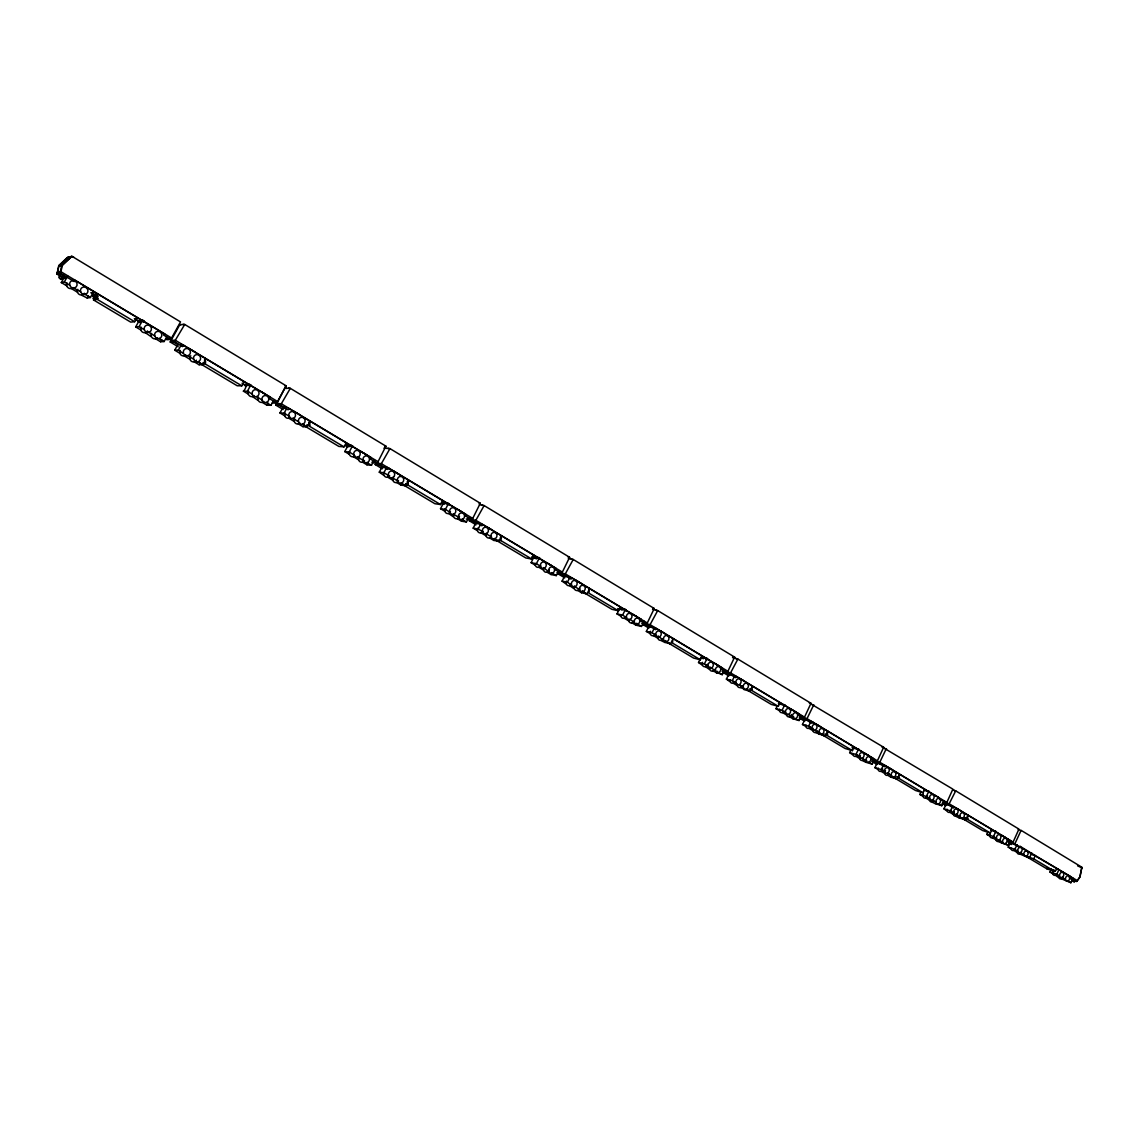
<?xml version="1.0" encoding="UTF-8"?>
<svg xmlns="http://www.w3.org/2000/svg" width="1139" height="1139" viewBox="0 0 1139 1139"><rect width="100%" height="100%" fill="white"/><g stroke="black" fill="none" stroke-linecap="round" stroke-linejoin="round"><path stroke-width="1.5" d="M163.56 333.2L163.518 335.008L170.807 339.436L180.503 321.896L71.885 256.261L67.827 257.414L58.673 265.985L56.993 274.1L62.83 277.603C62.602 281.29 56.779 277.802 59.797 275.78M1069.393 875.834L1069.293 877.158L1076.611 881.543L1080.028 877.002L1081.808 867.192L1021.583 830.644L1018.152 829.491M370.631 457.252L370.502 459.102L377.294 463.174L385.907 446.161L290.331 388.342L284.764 388.271L275.666 405.043L283.227 409.556M555.718 568.119L555.576 569.87L561.669 573.515L569.6 557.284L484.118 505.574L479.377 504.677M640.986 619.203L640.844 620.897L646.625 624.357L654.256 608.497L573.23 559.477L568.304 558.395M798.823 713.754L798.681 715.363L803.892 718.481L810.982 703.29L737.887 659.082L732.534 657.644M871.99 757.577L871.848 759.144L876.816 762.119L883.65 747.255L811.751 704.429L814.086 705.183M1076.682 881.13L1071.856 879.949M1012.158 842.404L1077.337 880.589L1079.8 876.973L1081.822 867.847L1077.551 865.811M167.034 339.123L166.137 339.351L171.662 338.055L60.894 271.694L57.178 272.193L56.993 274.1L60.509 273.346L74.177 281.532L75.744 280.578M57.747 270.911L58.858 266.255L68.682 257.044L70.291 258.183M60.096 272.492L61.819 265.259L71.885 256.261L62.389 265.444L60.509 273.346L60.096 272.492L56.95 273.175M1074.889 880.504L1074.291 881.671L1073.194 881.016L1073.707 879.792M1075.116 880.632C1075.116 883.323 1071.514 881.145 1073.479 879.664M1054.728 871.42L1033.728 858.877L1026.467 856.158A2.748 2.107 -73.5 0 0 1028.09 852.655A2.748 2.107 -73.5 0 0 1025.513 851.118A2.748 2.107 -73.5 0 0 1023.876 854.606L1024.075 855.232A2.748 2.107 -73.5 0 0 1025.897 856.329L1046.855 868.801L1054.728 871.42L1057.362 868.786M1051.411 868.986L1049.987 872.047L1056.764 874.311L1058.914 869.698L1056.195 868.801M1061.121 878.682L1070.874 882.739L1072.995 878.141M1033.728 858.877L1035.28 855.56L1030.596 854.022M1046.855 868.801L1047.268 867.918M1008.641 842.533L1014.578 844.455L1021.085 830.416M1010.378 842.476L1008.2 847.131L1014.877 849.31L1017.07 844.64M1019.661 853.965L1029.428 857.994L1031.592 853.339L1020.33 846.448M987.627 832.652L986.815 834.374L993.45 836.524L995.657 831.812L1010.407 840.653L1008.214 845.337L998.063 841.522A2.762 2.136 -73.6 0 1 996.212 840.411L996.013 839.799A2.762 2.136 -73.6 0 1 996.298 837.72M1001.537 843.159L1002.348 841.45M959.835 816.934L982.658 830.545L990.361 833.022L991.955 829.633M951.079 805.586L946.167 804.063L943.918 808.804L950.453 810.868L952.717 806.099M954.055 811.666A2.805 2.193 -73.8 0 0 953.4 814.385L953.614 815.026A2.805 2.193 -73.8 0 0 955.521 816.165L959.095 817.859L959.921 816.122M967.837 815.197L967.481 819.354L964.42 818.386M959.095 817.859L965.673 819.938L967.922 815.197M929.78 798.012A2.819 2.235 -73.9 0 0 929.495 800.133L929.709 800.774A2.819 2.235 -73.9 0 0 931.659 801.941L935.29 803.664L936.116 801.913M935.29 803.664L941.796 805.7L944.074 800.916M943.249 802.753L946.281 803.693L952.887 789.142L884.234 748.266L886.612 749.049M942.466 803.152L948.531 805.045L955.721 790.85L1018.935 829.092L1012.543 843.344L1008.029 840.639L1007.588 838.959M923.103 796.403L919.856 794.467L920.696 792.701M891.623 776.229L915.528 790.494L923.046 792.801L924.697 789.341M919.856 794.467L926.334 796.46L928.627 791.662L923.757 790.181M887.58 775.218L890.812 777.14L891.666 775.374M890.812 777.14L897.205 779.09L899.411 774.207M898.728 775.645L899.055 778.478L923.046 792.801M860.443 755.755A2.89 2.349 -74.3 0 0 859.774 758.56L860.002 759.229A2.89 2.349 -74.3 0 0 862.038 760.439L865.839 762.262L866.708 760.482M865.839 762.262L872.175 764.141L873.94 760.482M878.254 769.651L874.894 767.658L877.229 762.817L881.999 764.226M875.25 761.777L878.098 763.486L877.03 764.483L871.791 761.35L879.18 763.529L886.114 749.106M874.894 767.658L881.244 769.565L883.01 765.906M857.411 754.801A2.89 2.349 -74.4 0 1 855.93 756.268L855.304 756.424A2.89 2.349 -74.4 0 1 853.253 755.214L849.651 752.608L850.52 750.815M821.532 734.413L845.152 748.508L852.442 750.629L854.15 747.099M849.651 752.608L855.944 754.459L858.322 749.547L852.015 747.725M827.626 731.21L827.27 735.58L852.442 750.629M813.189 728.405A2.933 2.42 -74.7 0 0 812.904 730.626L813.146 731.295A2.933 2.42 -74.7 0 0 815.239 732.548L825.376 736.207L827.782 731.266M813.573 705.226L806.369 719.962L811.879 723.265L813.004 722.254M804.889 719.535L802.468 724.475L808.619 726.212L811.053 721.243L857.738 749.234M819.169 734.441L820.052 732.633M789.526 716.758L792.958 718.809L793.855 716.986M792.958 718.809L799.094 720.517L801.529 715.534M779.546 710.807L775.958 708.672L776.869 706.849M746.372 689.565L771.274 704.415L778.307 706.337L780.087 702.735M775.958 708.672L782.037 710.352L784.5 705.34L791.719 709.668M740.378 687.458L744.18 689.095M752.196 686.034L751.854 690.533L778.307 706.337M743.938 689.579L749.918 691.174L752.409 686.119M726.169 672.594L729.942 674.858L728.775 675.868L722.994 672.409L723.664 671.085M712.772 670.999L722.283 674.672L724.176 670.857M722.112 671.298L727.266 672.622L734.612 657.103L657.701 610.575L652.547 609.308M734.783 681.592A3.018 2.563 -75.6 0 1 733.189 683.087L732.519 683.243A3.018 2.563 -75.6 0 1 730.298 681.919L726.383 679.115L728.889 674.06M737.887 659.082L729.871 674.174L735.666 677.648L736.833 676.623M726.383 679.115L732.306 680.666L734.826 675.584M706.892 658.855L701.054 657.402L698.52 662.499L704.343 663.98L706.892 658.855L721.855 667.653L721.77 669.333L727.266 672.622M716.388 673.163L717.314 671.298M665.888 641.542L693.623 658.086L700.371 659.78L702.208 656.092M658.185 635.861A3.09 2.677 -76.6 0 0 657.901 638.21L658.171 638.922A3.09 2.677 -76.6 0 0 660.492 640.317L664.834 642.41L665.774 640.531M672.864 638.509L672.537 643.136L700.371 659.78M664.834 642.41L670.544 643.806L673.135 638.637M632.031 622.862L635.833 625.126L641.456 626.436L644.076 621.225M648.888 628.116L642.809 624.485L643.492 623.133M650.255 633.725L646.354 631.405L648.959 626.236L653.202 627.219M642.809 624.485L649.372 625.994L657.701 610.575M646.354 631.405L652.006 632.743L654.626 627.546M625.226 609.934L619.659 608.71L617.011 613.907L622.563 615.16L625.226 609.934L640.93 619.175M635.833 625.126L636.801 623.232M584.15 592.764L611.899 609.322L618.32 610.76L620.242 606.987M577.601 590.415L581.531 592.764L582.527 590.828M589.319 588.464L588.991 593.234L618.32 610.76M581.531 592.764L586.955 593.917L589.66 588.635M564.759 577.829L558.352 574.013L559.064 572.618L565.271 573.857L647.308 622.99M558.352 574.013L564.56 575.238L573.23 559.477M571.351 584.022A3.175 2.833 -78.5 0 1 569.614 585.56L568.874 585.702A3.175 2.833 -78.5 0 1 566.41 584.236L562.068 581.146L564.773 575.864L567.45 576.405M562.068 581.146L567.407 582.243L570.141 576.932M532.71 556.273L533.792 557.199L531.144 562.709L536.369 563.72L539.131 558.366L555.647 568.09M546.962 572.148L550.977 574.54L551.988 572.59M550.977 574.54L556.288 575.608L558.338 571.607M496.433 540.441L525.777 557.939L531.842 559.092L533.821 555.234M501.203 535.7L500.377 537.295L501.345 537.879L500.889 540.598L497.928 540.085M489.556 537.921L493.714 540.399L498.797 541.296L501.616 535.899M479.334 523.285L475.988 522.744L473.169 528.154L478.166 528.98L480.302 524.908M493.714 540.399L494.739 538.42M457.237 518.644L461.466 521.178L462.519 519.185M461.466 521.178L466.421 521.975L468.556 517.889M476.045 524.808L469.282 520.765L470.023 519.356L475.817 520.267L562.381 572.12M466.235 518.943L472.016 519.868L480.288 503.253L389.965 448.609L383.914 448.168M469.282 520.765L475.077 521.69L484.118 505.574M402.366 484.303L434.913 503.723L440.537 504.549L442.615 500.605M444.936 511.326L440.522 508.692L443.384 503.239L448.268 503.936L465.652 514.173L465.595 516.01L472.016 519.868M440.522 508.692L445.392 509.418L448.268 503.936M396.6 482.495L400.999 485.114L402.067 483.093M408.146 479.946L407.278 481.598L408.303 482.21L407.833 485L405.1 484.659M400.999 485.114L405.698 485.727L408.616 480.202M382.334 468.798L375.201 464.527L375.97 463.075L381.309 463.644L472.77 518.43M375.201 464.527L380.526 465.111L389.965 448.609M389.609 475.518A3.36 3.161 -87.2 0 1 387.701 477.099L386.89 477.227A3.36 3.161 -87.2 0 1 384.142 475.589L379.273 472.172L382.22 466.648L385.309 466.976M379.273 472.172L383.886 472.713L386.847 467.147M362.43 462.135L366.915 464.797L367.997 462.761M366.915 464.797L371.456 465.296L374.432 459.715M305.935 426.769L338.867 446.417L344.006 446.872L346.185 442.843M344.761 451.599L347.751 446.018L352.222 446.417L349.217 452.026L344.761 451.599L349.431 454.376M298.29 423.893L302.946 426.669L304.056 424.591M309.694 420.989L308.797 422.669L309.879 423.324L309.395 426.2L344.006 446.872M302.946 426.669L307.203 426.954L310.264 421.288M262.112 402.323L266.868 405.157L270.954 405.313L273.289 401.028M272.264 403.007L277.048 403.178L286.031 385.737L184.732 324.458L179.72 324.829L170.195 341.999L178.211 346.797M275.666 405.043L280.465 405.228L290.331 388.342M284.807 415.849L279.966 412.959L283.027 407.292L285.818 407.406M279.966 412.959L284.109 413.172L286.43 408.901M266.868 405.157L268.007 403.064M241.81 385.822L205.12 363.896L200.735 363.996L237.211 385.765L241.81 385.822L244.073 381.679M248.359 394.122L243.404 391.161C245.355 390.164 248.003 382.021 244.358 385.253L246.067 386.278M243.404 391.161L247.391 391.247L250.523 385.495L269.9 396.913L269.843 398.864L277.048 403.178M194.157 361.803L199.097 364.751L200.265 362.629M205.39 358.514L204.451 360.237L205.604 360.935L205.12 363.896M199.097 364.751L202.856 364.665L205.262 360.323M170.195 341.999L174.409 341.757L184.732 324.458M179.862 353.289L174.723 350.228L177.94 344.419M174.723 350.228L178.367 350.057L181.599 344.22M155.53 338.753L160.571 341.757L161.752 339.621M160.571 341.757L164.144 341.543L166.579 337.144M93.483 299.913L97.228 299.358L97.869 298.219L94.124 298.788L93.483 299.913L130.686 322.109L134.658 321.711L137.007 317.496M138.545 320.6L138.018 321.554L139.841 322.636M135.683 326.921L138.944 321.07L142.403 320.714L139.129 326.608L135.683 326.921L140.937 330.054M77.794 289.334A3.801 3.602 43.5 0 0 77.495 292.125L77.879 293.036A3.801 3.602 43.5 0 0 81.14 294.973L87.205 298.019L88.429 295.841M87.205 298.019L90.394 297.521L93.74 291.57M92.942 296.154L93.868 294.503L97.612 293.905L96.687 295.57L92.942 296.154L97.797 296.24L96.986 297.692L93.241 298.261L94.053 296.823M64.667 276.62L61.292 282.572L64.339 281.974L67.728 275.994M60.21 276.022C57.576 277.574 62.403 280.465 62.417 277.347L63.328 275.04M63.741 275.296C61.093 276.848 65.948 279.767 65.977 276.62M66.389 276.877L64.951 278.628L62.545 277.19M60.794 265.045L69.664 257.158L61.008 265.259L58.844 265.501L67.101 257.713L69.465 256.93M954.567 807.053L953.542 808.035L948.531 805.045M885.501 765.679L884.419 766.675L879.18 763.529M1020.031 846.263L1019.092 847.117L1014.578 844.455M656.69 628.614L655.466 629.653L649.372 625.994M572.276 578.043L570.981 579.096L564.56 575.238M483.207 524.695L481.868 525.748L475.077 521.69M69.664 257.158L67.101 257.713M389.125 468.328L387.701 469.41L380.526 465.111M179.72 324.829L181.044 324.387M289.562 408.687L288.067 409.769L280.465 405.228M184.034 345.473L182.468 346.583L174.409 341.757M1005.41 837.507L1001.736 835.3M961.231 811.039L957.443 808.775M938.792 797.599L934.948 795.293M892.478 769.864L888.505 767.472M868.943 755.755L864.914 753.349M820.336 726.639L816.165 724.148M795.62 711.832L791.377 709.298M744.55 681.236L740.165 678.616M718.552 665.674L714.096 662.998M286.245 387.972L286.074 388.627M664.806 633.483L660.193 630.707M637.441 617.082L632.757 614.277M580.833 583.168L575.964 580.249M551.974 565.884L547.019 562.922M492.247 530.105L487.108 527.03M461.779 511.852L456.554 508.72M398.664 474.052L393.24 470.791M1068.012 880.945L1067.457 881.116A2.705 2.036 -73.3 0 1 1065.677 880.063L1065.492 879.45A2.705 2.036 -73.3 0 1 1067.086 875.991A2.705 2.036 -73.3 0 1 1069.606 877.5A2.705 2.036 -73.3 0 1 1068.012 880.945L1070.874 882.739M1056.323 874.353A2.705 2.05 -73.3 0 1 1055.355 875.165L1054.799 875.336A2.705 2.05 -73.3 0 1 1053.02 874.282L1052.835 873.67A2.705 2.05 -73.3 0 1 1053.105 871.634M366.459 454.76L360.921 451.443M1015.305 848.256A2.748 2.107 -73.5 0 1 1013.724 850.349L1013.155 850.52A2.748 2.107 -73.5 0 1 1011.318 849.423L1011.133 848.797A2.748 2.107 -73.5 0 1 1011.076 848.114M999.174 839.87L998.604 840.027A2.776 2.15 -73.6 0 1 996.739 838.916L996.525 838.29A2.776 2.15 -73.6 0 1 998.191 834.759A2.776 2.15 -73.6 0 1 1000.825 836.339A2.776 2.15 -73.6 0 1 999.174 839.87L1002.875 842.589A2.776 2.136 -73.6 0 0 1004.74 843.686L1005.31 843.529A2.776 2.136 -73.6 0 0 1006.961 839.998A2.776 2.136 -73.6 0 0 1004.327 838.432A2.776 2.136 -73.6 0 0 1002.676 841.963M299.671 414.738L293.919 411.307M265.558 394.308L259.692 390.805M965.673 819.938L962.085 818.243A2.819 2.207 -73.8 0 1 960.177 817.104L956.276 814.328M927.516 795.805A2.833 2.25 -73.9 0 1 925.836 797.955L925.238 798.112A2.833 2.25 -73.9 0 1 923.288 796.958L923.074 796.303A2.833 2.25 -73.9 0 1 923.359 794.168M194.755 351.894L188.661 348.249M170.323 339.08L171.22 338.853M819.126 732.477L814.47 730.17A2.961 2.435 -74.8 0 1 812.349 728.903L808.619 726.212M822.073 734.157L821.433 734.328A2.947 2.435 -74.7 0 1 819.325 733.06L819.098 732.377A2.947 2.435 -74.7 0 1 820.906 728.661A2.947 2.435 -74.7 0 1 823.881 730.441A2.947 2.435 -74.7 0 1 822.073 734.157L825.376 736.207M810.47 726.782A2.947 2.435 -74.8 0 1 808.946 728.262L808.306 728.419A2.947 2.435 -74.8 0 1 806.184 727.152L805.956 726.483A2.947 2.435 -74.8 0 1 805.985 724.974M799.094 720.517L795.079 718.595A2.976 2.477 -75 0 1 792.929 717.314L787.989 714.367A2.976 2.477 -75 0 1 785.839 713.085L782.037 710.352M784.102 711.035A2.961 2.477 -75 0 1 782.55 712.53L781.909 712.672A2.961 2.477 -75 0 1 779.759 711.391L779.517 710.708A2.961 2.477 -75 0 1 779.532 709.198M746.444 689.024L745.774 689.18A3.018 2.549 -75.5 0 1 743.553 687.856L743.311 687.144A3.018 2.549 -75.5 0 1 745.191 683.357A3.018 2.549 -75.5 0 1 748.323 685.222A3.018 2.549 -75.5 0 1 746.444 689.024L749.918 691.174M739.126 684.653L738.456 684.81A3.033 2.563 -75.6 0 1 736.221 683.485L735.979 682.774A3.033 2.563 -75.6 0 1 737.858 678.972A3.033 2.563 -75.6 0 1 741.019 680.851A3.033 2.563 -75.6 0 1 739.126 684.653L743.34 687.258M286.031 385.737L285.092 385.95L286.131 386.463M670.544 643.806L666.187 641.684A3.104 2.691 -76.6 0 1 663.852 640.303L659.097 636.972M655.181 634.067A3.09 2.691 -76.7 0 1 653.515 635.59L652.818 635.733A3.09 2.691 -76.7 0 1 650.469 634.338L650.212 633.626A3.09 2.691 -76.7 0 1 650.497 631.277M637.726 624.129L637.014 624.286A3.132 2.734 -77.1 0 1 634.637 622.862L634.366 622.122A3.132 2.734 -77.1 0 1 636.345 618.206A3.132 2.734 -77.1 0 1 639.705 620.214A3.132 2.734 -77.1 0 1 637.726 624.129L641.456 626.436M629.881 619.459L629.169 619.602A3.132 2.748 -77.3 0 1 626.777 618.178L626.507 617.438A3.132 2.748 -77.3 0 1 628.5 613.508A3.132 2.748 -77.3 0 1 631.874 615.53A3.132 2.748 -77.3 0 1 629.881 619.459L634.409 622.236M583.111 591.525L582.371 591.668A3.189 2.833 -78.3 0 1 579.908 590.201L579.623 589.461A3.189 2.833 -78.3 0 1 581.659 585.489A3.189 2.833 -78.3 0 1 585.133 587.553A3.189 2.833 -78.3 0 1 583.111 591.525L586.955 593.917M544.086 568.247L543.331 568.389A3.218 2.904 -79.4 0 1 540.811 566.88L540.527 566.126A3.218 2.904 -79.4 0 1 542.591 562.111A3.218 2.904 -79.4 0 1 546.151 564.232A3.218 2.904 -79.4 0 1 544.086 568.247L549.112 571.821A3.218 2.89 -79.1 0 0 551.618 573.33L552.358 573.188A3.218 2.89 -79.1 0 0 554.422 569.173A3.218 2.89 -79.1 0 0 550.877 567.065A3.218 2.89 -79.1 0 0 548.813 571.066M482.95 531.244A3.26 2.99 -81.5 0 1 481.142 532.81L480.359 532.952A3.26 2.99 -81.5 0 1 477.768 531.4L477.455 530.617A3.26 2.99 -81.5 0 1 477.754 528.14M453.55 514.202L452.752 514.33A3.317 3.061 -83 0 1 450.09 512.749L449.777 511.952A3.317 3.061 -83 0 1 451.927 507.852A3.317 3.061 -83 0 1 455.7 510.101A3.317 3.061 -83 0 1 453.55 514.202L458.576 517.291M354.784 455.728A3.403 3.218 89.4 0 1 353.346 456.625L352.521 456.753A3.403 3.218 89.4 0 1 349.716 455.073L349.388 454.262A3.403 3.218 89.4 0 1 349.687 451.685M266.312 402.451L265.444 402.565A3.531 3.389 75.7 0 1 262.468 400.8L262.127 399.946A3.531 3.389 75.7 0 1 264.462 395.646A3.531 3.389 75.7 0 1 268.647 398.152A3.531 3.389 75.7 0 1 266.312 402.451L270.954 405.313M256.531 396.614L255.649 396.728A3.545 3.403 73.7 0 1 252.659 394.948L252.317 394.094A3.545 3.403 73.7 0 1 254.652 389.78A3.545 3.403 73.7 0 1 258.88 392.3A3.545 3.403 73.7 0 1 256.531 396.614L262.169 400.074M80.684 291.726L73.48 288.01A3.844 3.631 42.9 0 1 70.177 286.046L69.778 285.134A3.844 3.631 42.9 0 1 73.28 280.536M385.907 446.161L384.797 446.246L385.993 446.844M166.807 339.693L170.807 339.436M171.035 340.476L175.249 340.219L277.859 401.683L273.061 401.512M202.714 363.014L205.632 362.942M246.522 385.452L250.523 385.495M480.288 503.253L479.035 503.224L480.359 503.922M306.59 425.061L309.908 425.274M569.6 557.284L568.219 557.156L569.671 557.925M370.559 457.209L352.72 446.759M375.414 461.437L372.752 461.153L371.983 462.605L377.294 463.174M405.584 483.748L408.317 484.103M654.256 608.497L652.775 608.283L654.327 609.123M468.428 517.761L471.318 518.217M734.612 657.103L733.018 656.819L734.669 657.701M539.131 558.366L533.892 557.384L536.441 558.907M557.028 572.59L561.669 573.515M810.982 703.29L809.302 702.948L811.025 703.888M71.615 256.816L73.893 257.314M645.144 623.517L650.056 624.642L727.921 671.284M641.713 623.232L646.625 624.357M883.65 747.255L881.899 746.842L883.693 747.839M183.009 324.216L183.991 324.458M725.372 671.526L730.526 672.85L804.533 717.171L800.247 715.99M722.994 672.409L733.345 675.199M749.49 688.967L752.267 689.707M778.421 703.688L784.5 705.34M798.766 713.726L793.043 710.451M801.301 717.072L807.01 718.652L877.429 760.838M799.621 717.299L803.892 718.481M809.502 720.816L799.236 717.983L804.718 721.258M824.778 733.957L827.669 734.769M872.403 760.083L879.792 762.247L946.879 802.44L943.847 801.5M872.389 760.809L876.816 762.119M288.48 388L289.633 388.342M896.464 776.784L899.44 777.681M944.573 802.383L949.129 803.792L1013.126 842.12L1010.008 841.123M956.191 808.021L959.166 809.957M964.79 817.603L967.851 818.571M990.674 830.231L995.657 831.812M1007.887 841.849L1015.39 844.099M62.389 265.444L58.858 266.255M1051.995 869.498L1055.141 870.538M1070.945 876.759L1032.247 853.752M1071.016 879.237L1075.273 880.661M955.721 790.85L953.3 790.025L955.237 790.922M388 448.182L389.296 448.624M482.053 505.061L483.491 505.588M571.095 558.893L572.632 559.505M655.48 609.934L657.132 610.618M735.609 658.385L737.346 659.125M96.986 297.692L97.869 298.219M1008.656 842.988L1011.318 844.583M942.195 803.422L945.94 805.657M97.228 299.358L134.658 321.711M407.833 485L440.537 504.549M500.889 540.598L531.842 559.092M967.481 819.354L990.361 833.022M93.241 298.261L94.124 298.788M64.339 281.974L69.835 285.263M85.126 294.375L90.394 297.521M139.129 326.608L144.397 329.769M148.696 332.317L154.819 335.977M159.076 338.525L164.144 341.543M178.367 350.057L183.849 353.887A3.645 3.502 59.2 0 0 186.953 355.738L187.864 355.624A3.645 3.502 59.2 0 0 190.284 351.253A3.645 3.502 59.2 0 0 185.899 348.634A3.645 3.502 59.2 0 0 183.479 353.019M187.736 355.639L193.73 359.226M197.901 361.718L202.856 364.665M247.391 391.247L252.36 394.222M284.109 413.172L288.993 416.077M292.951 418.44L298.603 421.814M302.533 424.164L307.203 426.954M349.217 452.026L353.902 454.817M357.717 457.095L363.17 460.355M366.957 462.619L371.456 465.296M383.886 472.713L388.484 475.461M392.229 477.697L397.568 480.872M401.284 483.093L405.698 485.727M445.392 509.418L449.82 512.066M462.163 519.441L466.421 521.975M478.166 528.98L482.523 531.586M486.054 533.693L491.108 536.711M494.625 538.804L498.797 541.296M536.369 563.72L540.569 566.225M552.258 573.202L556.288 575.608M567.407 582.243L571.778 585.361A3.189 2.848 -78.5 0 0 574.255 586.827L574.996 586.685A3.189 2.848 -78.5 0 0 577.032 582.712A3.189 2.848 -78.5 0 0 573.529 580.619A3.189 2.848 -78.5 0 0 571.493 584.606M574.882 586.713L579.666 589.561M622.563 615.16L626.55 617.537M652.006 632.743L655.907 635.064M704.343 663.98L708.131 666.23M711.192 668.066L715.591 670.686M718.652 672.508L722.283 674.672M732.306 680.666L736.008 682.873M855.944 754.459L859.361 756.495M862.152 758.161L866.309 761.094A2.904 2.349 -74.4 0 0 868.359 762.318L868.972 762.162A2.904 2.349 -74.4 0 0 870.751 758.489A2.904 2.349 -74.4 0 0 867.861 756.766A2.904 2.349 -74.4 0 0 866.081 760.439M868.886 762.176L872.175 764.141M881.244 769.565L884.619 771.573M887.352 773.196L891.253 775.531M893.973 777.154L897.205 779.09M926.334 796.46L929.78 798.966A2.848 2.25 -74 0 0 931.73 800.133L932.328 799.977A2.848 2.25 -74 0 0 934.037 796.375A2.848 2.25 -74 0 0 931.275 794.723A2.848 2.25 -74 0 0 929.566 798.325M932.243 799.991L936.03 802.255M938.664 803.835L941.796 805.7M950.453 810.868L953.656 812.776M993.45 836.524L996.568 838.375M1005.224 843.543L1008.214 845.337M1014.877 849.31L1018.024 851.616A2.762 2.121 -73.5 0 0 1019.861 852.712L1020.43 852.556A2.762 2.121 -73.5 0 0 1022.067 849.039A2.762 2.121 -73.5 0 0 1019.462 847.487A2.762 2.121 -73.5 0 0 1017.825 851.004M1020.345 852.57L1023.904 854.706M1026.381 856.172L1029.428 857.994M1056.764 874.311L1059.811 876.56A2.719 2.05 -73.3 0 0 1061.591 877.614L1062.146 877.457A2.719 2.05 -73.3 0 0 1063.741 873.997A2.719 2.05 -73.3 0 0 1061.221 872.488A2.719 2.05 -73.3 0 0 1059.626 875.948M1062.061 877.471L1065.52 879.536M61.292 282.572L66.76 285.832M71.202 288.48L77.552 292.267M145.194 332.602L151.615 336.987A3.673 3.517 53.2 0 0 154.747 338.853L155.673 338.739A3.673 3.517 53.2 0 0 157.253 337.842M184.048 355.781L190.014 359.34M252.374 396.514L258.425 400.657A3.502 3.374 75.2 0 0 261.372 402.423L262.241 402.309A3.502 3.374 75.2 0 0 263.75 401.412M288.751 418.198L294.375 421.558M353.232 456.639L358.657 459.871M387.587 477.127L392.898 480.288M448.524 513.461L453.92 517.191A3.289 3.033 -82.6 0 0 456.554 518.758L457.351 518.629A3.289 3.033 -82.6 0 0 459.487 516.252M473.169 528.154L477.497 530.731M481.028 532.838L486.054 535.828M531.144 562.709L535.33 565.2M538.719 567.236L543.588 570.126M569.514 585.588L574.512 589.062A3.161 2.819 -78.3 0 0 576.96 590.529L577.701 590.386A3.161 2.819 -78.3 0 0 579.708 588.066M617.011 613.907L620.983 616.27M624.215 618.206L628.813 620.94M653.416 635.605L657.943 638.31M698.52 662.499L702.507 665.347A3.047 2.605 -75.9 0 0 704.77 666.699L705.44 666.557A3.047 2.605 -75.9 0 0 707.333 664.293M705.354 666.571L709.939 669.789A3.033 2.591 -75.8 0 0 712.188 671.127L712.872 670.985A3.033 2.591 -75.8 0 0 714.48 669.461M733.089 683.115L737.389 685.678M782.465 712.544L786.622 715.021M802.468 724.475L805.985 726.568M808.847 728.277L812.947 730.725M855.845 756.296L859.803 758.659M880.974 771.274L884.875 773.609M925.751 797.983L929.538 800.233M943.918 808.804L947.292 811.267A2.805 2.207 -73.8 0 0 949.214 812.406L949.798 812.235A2.805 2.207 -73.8 0 0 951.449 810.114M949.712 812.264L953.428 814.485M986.815 834.374L989.919 836.225M992.439 837.735L996.041 839.884M1008.2 847.131L1011.161 848.897M1013.639 850.377L1017.198 852.499M1049.987 872.047L1052.863 873.755M1055.269 875.193L1058.886 877.77A2.705 2.036 -73.3 0 0 1060.651 878.824L1061.206 878.653A2.705 2.036 -73.3 0 0 1062.744 876.589M378.077 461.708L281.276 403.733L276.464 403.548L284.693 408.474M73.964 279.724L165.084 334.297M182.781 344.918L249.27 384.797M288.694 408.36L297.35 413.542M298.774 414.397L351.083 445.776M388.242 467.987L447.257 503.381M482.338 524.353L538.22 557.868M571.394 577.687L624.4 609.479M655.822 628.258L706.166 658.456M735.951 676.253L783.846 704.984M858.92 749.946L873.499 758.645M884.619 765.308L928.1 791.391M929.239 792.061L936.372 796.303M937.554 797.015L946.281 803.693M960.334 810.655L995.201 831.584M96.687 295.57L97.797 296.24M619.659 608.71L622.079 610.148M701.054 657.402L703.361 658.783M57.377 272.463L64.809 276.905M91.277 292.737L95.833 295.471M135.327 319.091L140.197 322.01M172.487 341.344L178.31 344.832M244.728 384.569L246.451 385.594M346 445.15L348.933 446.901M377.265 463.858L383.743 467.73M441.676 502.399L444.452 504.05M472.97 521.107L477.383 523.755M532.226 556.558L534.846 558.138M560.459 573.458L566.04 576.79M619.175 608.582L620.527 609.393M646.14 624.713L650.113 627.091M700.77 657.402L701.838 658.029M91.063 292.823L93.868 294.503M134.331 318.706L138.289 321.07M242.052 383.202L244.629 384.74M441.334 503.054L442.872 503.965L443.171 502.683M531.885 557.199L533.337 558.067M617.708 608.525L619.089 609.351M1081.267 866.751L1082.05 867.861M566.126 583.495A3.175 2.833 -78.5 0 1 566.425 581.075M574.241 588.322A3.161 2.819 -78.3 0 1 574.526 585.916M993.891 836.282A2.762 2.136 -73.6 0 1 992.525 837.706L991.955 837.877A2.762 2.136 -73.6 0 1 990.09 836.766L989.891 836.14A2.762 2.136 -73.6 0 1 990.161 834.061M999.999 839.927A2.762 2.136 -73.6 0 1 998.632 841.351M959.963 816.464A2.819 2.207 -73.8 0 1 961.658 812.89A2.819 2.207 -73.8 0 1 964.363 814.513A2.819 2.207 -73.8 0 1 962.669 818.087M947.093 810.626A2.805 2.207 -73.8 0 1 947.121 809.203M957.515 814.556A2.805 2.193 -73.8 0 1 956.105 815.994M74.263 280.707A3.844 3.631 42.9 0 1 74.448 287.911M84.3 293.221A3.801 3.602 43.5 0 1 82.093 294.873M72.981 287.555A3.83 3.616 42.5 0 1 71.344 288.466L70.376 288.566A3.83 3.616 42.5 0 1 67.101 286.615L66.703 285.704A3.83 3.616 42.5 0 1 67.002 282.899M147.472 330.936A3.688 3.531 51.5 0 1 145.336 332.588L144.411 332.688A3.688 3.531 51.5 0 1 141.25 330.808L140.88 329.926A3.688 3.531 51.5 0 1 141.179 327.178M151.245 336.105A3.673 3.517 53.2 0 1 151.544 333.371M1058.701 877.158A2.705 2.036 -73.3 0 1 1058.971 875.136M1021.099 852.527A2.734 2.107 -73.5 0 1 1019.747 853.951L1019.191 854.108A2.734 2.107 -73.5 0 1 1017.355 853.026L1017.17 852.399A2.734 2.107 -73.5 0 1 1017.44 850.349M453.621 516.408A3.289 3.033 -82.6 0 1 453.906 513.903M450.489 511.867A3.289 3.047 -83.1 0 1 448.652 513.447L447.855 513.575A3.289 3.047 -83.1 0 1 445.207 511.995L444.893 511.212A3.289 3.047 -83.1 0 1 445.192 508.706M398.607 480.886A3.346 3.146 -86.5 0 1 396.714 482.48L395.902 482.609A3.346 3.146 -86.5 0 1 393.169 480.985L392.855 480.174A3.346 3.146 -86.5 0 1 393.638 476.928M383.815 474.792A3.36 3.161 -87.2 0 1 384.114 472.229M549.112 569.799A3.203 2.876 -79.1 0 1 547.076 572.134L546.321 572.262A3.203 2.876 -79.1 0 1 543.83 570.781L543.545 570.027A3.203 2.876 -79.1 0 1 543.83 567.592M540.598 565.656A3.203 2.89 -79.4 0 1 538.832 567.208L538.078 567.35A3.203 2.89 -79.4 0 1 535.572 565.855L535.287 565.101A3.203 2.89 -79.4 0 1 535.287 563.449M491.478 536.327A3.26 2.976 -81.1 0 1 489.67 537.907L488.902 538.035A3.26 2.976 -81.1 0 1 486.31 536.497L486.011 535.714A3.26 2.976 -81.1 0 1 486.31 533.251M364.48 460.512A3.389 3.203 -89.6 0 1 362.544 462.107L361.718 462.235A3.389 3.203 -89.6 0 1 358.927 460.569L358.6 459.757A3.389 3.203 -89.6 0 1 358.899 457.18M294.617 418.81A3.46 3.317 81.9 0 0 294.332 421.43L294.674 422.27A3.46 3.317 81.9 0 0 297.564 423.993L298.418 423.879A3.46 3.317 81.9 0 0 299.884 422.982M285.063 413.101A3.474 3.332 80.3 0 0 284.764 415.735L285.106 416.561A3.474 3.332 80.3 0 0 288.01 418.298L288.879 418.184A3.474 3.332 80.3 0 0 290.345 417.287M258.069 399.817A3.502 3.374 75.2 0 1 258.368 397.169M248.601 391.332A3.517 3.389 73.2 0 0 248.302 393.994L248.658 394.849A3.517 3.389 73.2 0 0 251.634 396.614L252.502 396.5A3.517 3.389 73.2 0 0 254.011 395.603M185.728 354.855A3.616 3.488 58.5 0 1 184.176 355.767L183.265 355.866A3.616 3.488 58.5 0 1 180.19 354.03L179.82 353.161A3.616 3.488 58.5 0 1 180.119 350.442M190.797 355.767A3.602 3.474 60.6 0 0 189.957 359.212L190.327 360.081A3.602 3.474 60.6 0 0 193.388 361.903L194.299 361.789A3.602 3.474 60.6 0 0 196.392 360.166M702.25 664.649A3.047 2.605 -75.9 0 1 702.535 662.343M709.682 669.077A3.033 2.591 -75.8 0 1 709.981 666.785M663.596 639.577A3.104 2.691 -76.6 0 1 665.546 635.69A3.104 2.691 -76.6 0 1 668.849 637.655A3.104 2.691 -76.6 0 1 666.899 641.542M662.841 638.637A3.09 2.677 -76.6 0 1 661.189 640.161M785.597 712.388A2.976 2.477 -75 0 1 787.433 708.629A2.976 2.477 -75 0 1 790.48 710.451A2.976 2.477 -75 0 1 788.644 714.21M792.687 716.63A2.976 2.477 -75 0 1 794.524 712.872A2.976 2.477 -75 0 1 797.556 714.694A2.976 2.477 -75 0 1 795.734 718.438M791.42 714.523A2.961 2.463 -75 0 1 789.612 716.73L788.971 716.887A2.961 2.463 -75 0 1 786.821 715.619L786.593 714.936A2.961 2.463 -75 0 1 786.608 713.413M742.059 685.934A3.004 2.549 -75.5 0 1 740.478 687.443L739.809 687.586A3.004 2.549 -75.5 0 1 737.602 686.276L737.36 685.578A3.004 2.549 -75.5 0 1 737.374 684.041M730.042 681.222A3.018 2.563 -75.6 0 1 730.071 679.67M853.04 754.545A2.89 2.349 -74.4 0 1 852.969 753.819M863.746 759.442A2.89 2.349 -74.3 0 1 862.65 760.283M812.121 728.22A2.961 2.435 -74.8 0 1 813.929 724.489A2.961 2.435 -74.8 0 1 816.934 726.283A2.961 2.435 -74.8 0 1 815.111 730.014M817.403 730.911A2.933 2.42 -74.7 0 1 815.88 732.391M933.667 800.333A2.819 2.235 -73.9 0 1 932.243 801.771M882.782 769.096A2.876 2.321 -74.2 0 1 881.059 771.26L880.447 771.416A2.876 2.321 -74.2 0 1 878.44 770.22L878.212 769.565A2.876 2.321 -74.2 0 1 878.254 768.099M889.132 773.737A2.862 2.306 -74.2 0 1 887.68 775.203L887.067 775.36A2.862 2.306 -74.2 0 1 885.06 774.164L884.846 773.509A2.862 2.306 -74.2 0 1 885.516 770.719M625.994 616.64A3.118 2.748 -77.3 0 1 624.314 618.178L623.603 618.32A3.118 2.748 -77.3 0 1 621.211 616.911L620.94 616.171A3.118 2.748 -77.3 0 1 620.954 614.562M633.811 621.31A3.118 2.734 -77.1 0 1 632.131 622.834L631.419 622.99A3.118 2.734 -77.1 0 1 629.041 621.567L628.785 620.84A3.118 2.734 -77.1 0 1 628.785 619.246M1031.379 852.741L1032.076 854.122L1031.379 852.741M995.372 831.228L996.084 832.652L996.34 831.57L995.372 831.228M928.271 791.036L929.025 792.502L929.296 791.391L928.271 791.036M857.909 748.878L857.525 749.676L858.706 750.387L858.977 749.263L857.909 748.878M784.031 704.614L783.618 705.425L784.871 706.18L785.141 705.013L784.031 704.614M706.351 658.071L705.938 658.912L707.248 659.695L707.533 658.513L706.351 658.071M624.599 609.094L624.158 609.949L625.539 610.775L625.838 609.564L624.599 609.094M539.886 558.338L539.43 559.221L537.978 558.338L538.804 557.412L539.886 558.338M447.47 502.968L446.986 503.865L448.538 504.791L448.837 503.509L447.47 502.968M346.128 444.908L345.644 445.819L347.253 446.787L347.58 445.477L346.128 444.908M351.31 445.363L350.812 446.274L352.449 447.257L352.763 445.933L351.31 445.363M249.498 384.37L248.985 385.309L250.722 386.335L251.05 384.982L249.498 384.37M142.574 320.187L142.033 321.155L143.87 322.252L144.197 320.842L142.574 320.187M956.361 814.314L955.763 814.47A2.819 2.207 -73.8 0 1 953.841 813.331L953.628 812.691A2.819 2.207 -73.8 0 1 955.322 809.117A2.819 2.207 -73.8 0 1 958.041 810.74A2.819 2.207 -73.8 0 1 956.361 814.314M938.75 803.807L938.166 803.963A2.833 2.235 -73.9 0 1 936.215 802.81L936.002 802.155A2.833 2.235 -73.9 0 1 937.71 798.567A2.833 2.235 -73.9 0 1 940.458 800.204A2.833 2.235 -73.9 0 1 938.75 803.807M894.072 777.125L893.46 777.296A2.876 2.306 -74.2 0 1 891.438 776.1L891.225 775.431A2.876 2.306 -74.2 0 1 892.976 771.786A2.876 2.306 -74.2 0 1 895.809 773.495A2.876 2.306 -74.2 0 1 894.072 777.125M887.438 773.182L886.825 773.338A2.89 2.321 -74.2 0 1 884.804 772.128L884.59 771.473A2.89 2.321 -74.2 0 1 886.341 767.828A2.89 2.321 -74.2 0 1 889.189 769.523A2.89 2.321 -74.2 0 1 887.438 773.182M862.237 758.133L861.611 758.289A2.904 2.363 -74.4 0 1 859.561 757.065L859.333 756.396A2.904 2.363 -74.4 0 1 861.112 752.722A2.904 2.363 -74.4 0 1 864.017 754.459A2.904 2.363 -74.4 0 1 862.237 758.133M718.752 672.494L718.068 672.636A3.047 2.605 -75.8 0 1 715.805 671.298L715.548 670.586A3.047 2.605 -75.8 0 1 717.456 666.756A3.047 2.605 -75.8 0 1 720.645 668.664A3.047 2.605 -75.8 0 1 718.752 672.494M711.291 668.038L710.608 668.194A3.061 2.605 -75.9 0 1 708.344 666.842L708.088 666.13A3.061 2.605 -75.9 0 1 709.996 662.286A3.061 2.605 -75.9 0 1 713.213 664.208A3.061 2.605 -75.9 0 1 711.291 668.038M659.196 636.943L658.484 637.1A3.104 2.705 -76.7 0 1 656.135 635.69L655.879 634.964A3.104 2.705 -76.7 0 1 657.829 631.077A3.104 2.705 -76.7 0 1 661.147 633.056A3.104 2.705 -76.7 0 1 659.196 636.943M494.739 538.79L493.956 538.918A3.275 2.99 -81.1 0 1 491.365 537.38L491.066 536.597A3.275 2.99 -81.1 0 1 493.173 532.525A3.275 2.99 -81.1 0 1 496.846 534.718A3.275 2.99 -81.1 0 1 494.739 538.79M486.168 533.678L485.385 533.807A3.275 3.004 -81.5 0 1 482.779 532.255L482.48 531.472A3.275 3.004 -81.5 0 1 484.602 527.4A3.275 3.004 -81.5 0 1 488.289 529.607A3.275 3.004 -81.5 0 1 486.168 533.678M462.277 519.412L461.494 519.555A3.303 3.047 -82.6 0 1 458.846 517.974L458.533 517.177A3.303 3.047 -82.6 0 1 460.683 513.077A3.303 3.047 -82.6 0 1 464.427 515.312A3.303 3.047 -82.6 0 1 462.277 519.412M401.398 483.078L400.586 483.207A3.374 3.161 -86.4 0 1 397.838 481.569L397.511 480.758A3.374 3.161 -86.4 0 1 399.718 476.6A3.374 3.161 -86.4 0 1 403.605 478.921A3.374 3.161 -86.4 0 1 401.398 483.078M392.343 477.668L391.517 477.796A3.374 3.175 -87.1 0 1 388.755 476.159L388.442 475.347A3.374 3.175 -87.1 0 1 390.649 471.176A3.374 3.175 -87.1 0 1 394.55 473.497A3.374 3.175 -87.1 0 1 392.343 477.668M367.085 462.591L366.245 462.719A3.403 3.218 -89.4 0 1 363.455 461.053L363.127 460.227A3.403 3.218 -89.4 0 1 365.363 456.041A3.403 3.218 -89.4 0 1 369.321 458.405A3.403 3.218 -89.4 0 1 367.085 462.591M357.845 457.081L357.005 457.209A3.417 3.232 89.6 0 1 354.186 455.529L353.859 454.703A3.417 3.232 89.6 0 1 356.108 450.503A3.417 3.232 89.6 0 1 360.081 452.881A3.417 3.232 89.6 0 1 357.845 457.081M302.661 424.149L301.792 424.263A3.474 3.332 82.3 0 1 298.888 422.526L298.546 421.686A3.474 3.332 82.3 0 1 300.853 417.429A3.474 3.332 82.3 0 1 304.953 419.878A3.474 3.332 82.3 0 1 302.661 424.149M293.065 418.426L292.21 418.54A3.488 3.346 80.7 0 1 289.278 416.803L288.936 415.949A3.488 3.346 80.7 0 1 291.242 411.677A3.488 3.346 80.7 0 1 295.371 414.155A3.488 3.346 80.7 0 1 293.065 418.426M198.029 361.704L197.132 361.803A3.631 3.488 61.2 0 1 194.043 359.967L193.673 359.098A3.631 3.488 61.2 0 1 196.079 354.727A3.631 3.488 61.2 0 1 200.436 357.333A3.631 3.488 61.2 0 1 198.029 361.704M159.218 338.511L158.293 338.61A3.688 3.531 53.8 0 1 155.146 336.731L154.762 335.848A3.688 3.531 53.8 0 1 157.21 331.449A3.688 3.531 53.8 0 1 161.653 334.097A3.688 3.531 53.8 0 1 159.218 338.511M148.825 332.303L147.899 332.417A3.716 3.545 52.1 0 1 144.724 330.524L144.354 329.641A3.716 3.545 52.1 0 1 146.803 325.213A3.716 3.545 52.1 0 1 151.273 327.89A3.716 3.545 52.1 0 1 148.825 332.303M85.254 294.36L84.3 294.46A3.83 3.616 43.9 0 1 81.026 292.509L80.627 291.598A3.83 3.616 43.9 0 1 83.147 287.128A3.83 3.616 43.9 0 1 87.774 289.89A3.83 3.616 43.9 0 1 85.254 294.36"/></g></svg>
